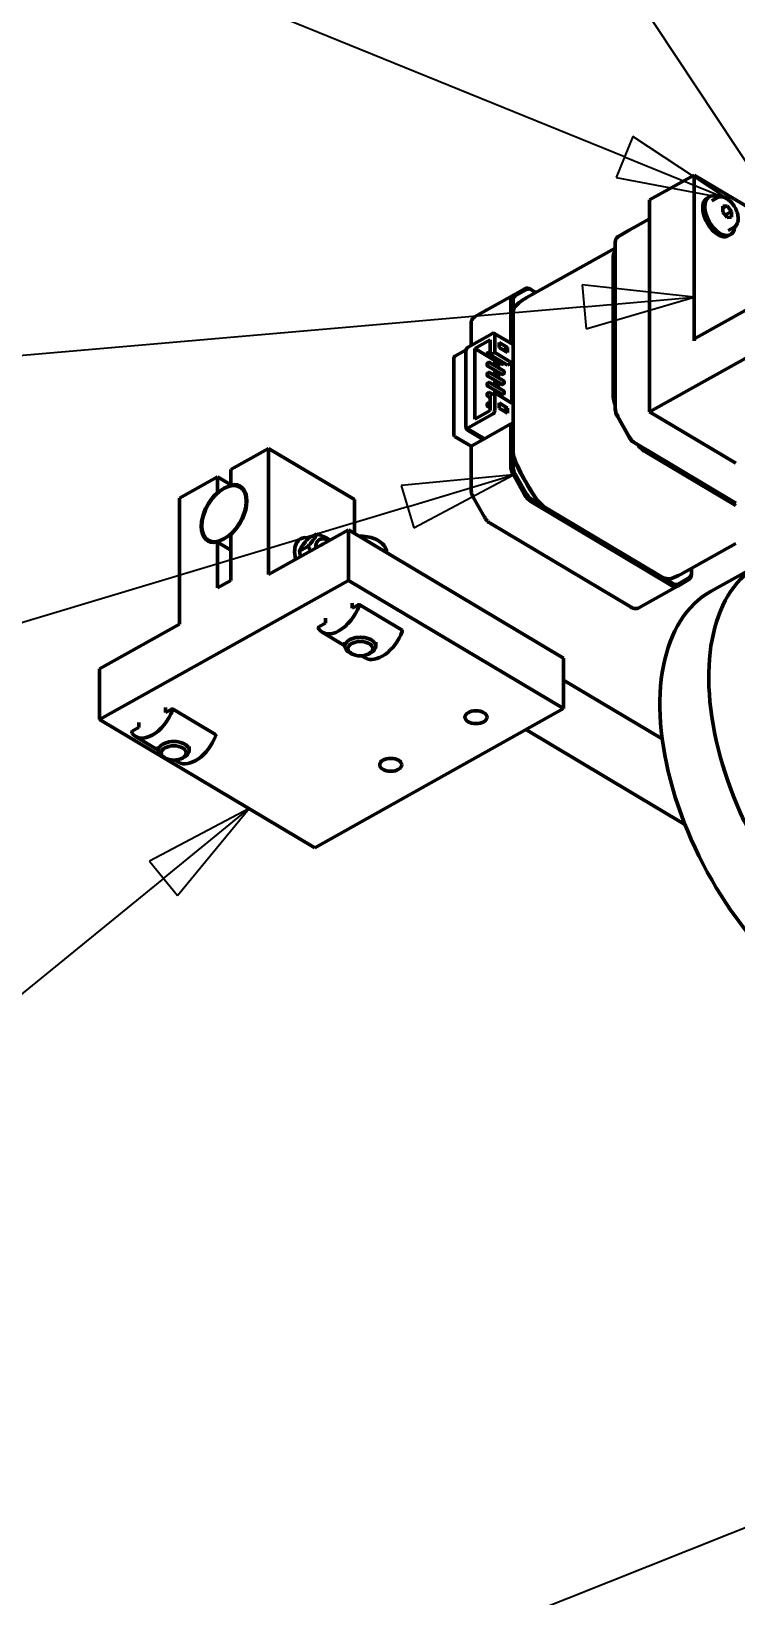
# Model space of a CAD drawing. Header units: millimetres. Extents: x -2685 to 3000, y -4484 to 2121.
# Drawn here: x 1954.3 to 2068.2, y 578.8 to 831.8 of the extents above; entities that cross this region are included whole.
import ezdxf

# ---------------------------------------------------------------- set-up
doc = ezdxf.new("R2010")
doc.units = ezdxf.units.MM
doc.header["$LTSCALE"] = 7.142857
doc.layers.add('Symbol (ISO)', color=7, linetype='Continuous', lineweight=25)
doc.layers.add('Visible (ISO)', color=7, linetype='Continuous', lineweight=50)
doc.styles.add('Note Text (ISO)', font='tahoma.ttf')

# ---------------------------------------------------------------- blocks, each defined once
blk = doc.blocks.new('Balloon18')
at = {"layer": 'Symbol (ISO)'}
for p, q in [((284.518, 106.409), (281.98, 106.168)), ((282.124, 105.689), (284.518, 106.409)), ((282.268, 105.21), (284.518, 106.409)), ((281.98, 106.168), (282.268, 105.21)), ((282.124, 105.689), (253.558, 97.091))]:
    blk.add_line(p, q, dxfattribs=at)
at = {"layer": 'Symbol (ISO)', "flags": 128}
blk.add_lwpolyline([(282.268, 105.21), (284.518, 106.409)], dxfattribs=at)
at = {"layer": 'Symbol (ISO)'}
blk.add_solid([(282.268, 105.21), (284.518, 106.409), (281.98, 106.168), (282.268, 105.21)], dxfattribs=at)
blk = doc.blocks.new('Balloon19')
at = {"layer": 'Symbol (ISO)'}
blk.add_line((305.5, 88.844), (253.105, 67.97), dxfattribs=at)
blk = doc.blocks.new('Balloon20')
at = {"layer": 'Symbol (ISO)'}
for p, q in [((257.942, 113.016), (257.774, 113.016)), ((288.61, 110.432), (286.076, 110.714)), ((286.076, 110.714), (286.163, 109.718)), ((286.119, 110.216), (263.152, 108.219)), ((286.119, 110.216), (288.61, 110.432)), ((286.163, 109.718), (288.61, 110.432)), ((257.942, 102.516), (257.774, 102.516))]:
    blk.add_line(p, q, dxfattribs=at)
at = {"layer": 'Symbol (ISO)', "flags": 128}
blk.add_lwpolyline([(286.163, 109.718), (288.61, 110.432)], dxfattribs=at)
at = {"layer": 'Symbol (ISO)'}
for centre, start, end in [((257.774, 107.766), 90, 270), ((257.942, 107.766), 270, 90)]:
    blk.add_arc(centre, 5.25, start, end, dxfattribs=at)
blk.add_solid([(286.163, 109.718), (288.61, 110.432), (286.076, 110.714), (286.163, 109.718)], dxfattribs=at)
at = {"layer": 'Symbol (ISO)', "insert": (257.858, 107.806), "char_height": 3.5, "attachment_point": 5, "style": 'Note Text (ISO)'}
blk.add_mtext('048', dxfattribs=at)
blk = doc.blocks.new('Balloon21')
at = {"layer": 'Symbol (ISO)'}
blk.add_line((290.029, 113.124), (274.11, 137.153), dxfattribs=at)
blk = doc.blocks.new('Balloon25')
at = {"layer": 'Symbol (ISO)'}
for p, q in [((278.536, 98.855), (276.282, 97.663)), ((276.598, 97.275), (278.536, 98.855)), ((276.914, 96.888), (278.536, 98.855)), ((276.282, 97.663), (276.914, 96.888)), ((276.598, 97.275), (254.814, 79.521)), ((250.749, 81.458), (250.588, 81.458)), ((250.749, 70.958), (250.588, 70.958))]:
    blk.add_line(p, q, dxfattribs=at)
at = {"layer": 'Symbol (ISO)', "flags": 128}
blk.add_lwpolyline([(276.914, 96.888), (278.536, 98.855)], dxfattribs=at)
at = {"layer": 'Symbol (ISO)'}
for centre, start, end in [((250.588, 76.208), 90, 270), ((250.749, 76.208), 270, 90)]:
    blk.add_arc(centre, 5.25, start, end, dxfattribs=at)
blk.add_solid([(276.914, 96.888), (278.536, 98.855), (276.282, 97.663), (276.914, 96.888)], dxfattribs=at)
at = {"layer": 'Symbol (ISO)', "insert": (250.669, 76.244), "char_height": 3.5, "attachment_point": 5, "style": 'Note Text (ISO)'}
blk.add_mtext('052', dxfattribs=at)
blk = doc.blocks.new('Balloon29')
at = {"layer": 'Symbol (ISO)'}
for p, q in [((287.033, 113.607), (254.161, 126.975)), ((287.222, 114.07), (286.845, 113.143)), ((289.349, 112.665), (287.222, 114.07)), ((287.033, 113.607), (289.349, 112.665)), ((286.845, 113.143), (289.349, 112.665))]:
    blk.add_line(p, q, dxfattribs=at)
at = {"layer": 'Symbol (ISO)', "flags": 128}
blk.add_lwpolyline([(286.845, 113.143), (289.349, 112.665)], dxfattribs=at)
at = {"layer": 'Symbol (ISO)'}
blk.add_solid([(286.845, 113.143), (289.349, 112.665), (287.222, 114.07), (286.845, 113.143)], dxfattribs=at)

msp = doc.modelspace()

# ---------------------------------------------------------------- linework, layer by layer
at = {"layer": 'Visible (ISO)'}
for p, q in [((2054.315, 804.528), (2061.499, 808.545)), ((2061.499, 808.545), (2061.499, 781.71)), ((2083.652, 795.336), (2061.499, 808.545)), ((2054.315, 804.528), (2054.315, 770.236)), ((2063.977, 805.028), (2063.617, 804.828)), ((2065.277, 804.896), (2064.343, 804.374)), ((2066.138, 803.502), (2066.834, 803.559)), ((2066.834, 803.559), (2066.138, 803.17)), ((2066.138, 802.559), (2066.138, 803.502)), ((2066.834, 801.673), (2066.138, 802.559)), ((2066.501, 802.098), (2067.53, 802.673)), ((2066.834, 803.559), (2067.53, 802.673)), ((2067.53, 802.673), (2067.53, 801.73)), ((2049.155, 798.548), (2050.984, 799.604)), ((2050.992, 799.609), (2054.315, 801.467)), ((2067.53, 801.73), (2066.834, 801.673)), ((2067.96, 800.095), (2067.026, 799.573)), ((2048.742, 797.433), (2048.742, 770.698)), ((2048.743, 797.478), (2048.748, 797.688)), ((2048.748, 770.902), (2048.748, 797.637)), ((2067.392, 798.918), (2067.033, 798.718)), ((2034.341, 788.667), (2048.742, 796.718)), ((2048.389, 794.949), (2048.389, 773.189)), ((2048.742, 773.185), (2048.742, 794.945)), ((2034.109, 790.171), (2027.823, 786.656)), ((2034.101, 790.166), (2032.273, 789.11)), ((2032.575, 788.993), (2034.404, 790.049)), ((2035.245, 789.966), (2035.063, 790.071)), ((2035.265, 789.954), (2035.932, 789.557)), ((2061.707, 782.168), (2076.075, 790.2)), ((2031.865, 788.199), (2031.865, 781.363)), ((2032.219, 781.36), (2032.219, 788.195)), ((2025.427, 780.979), (2025.427, 784.477)), ((2025.983, 785.594), (2027.811, 786.65)), ((2032.219, 785.708), (2032.219, 763.948)), ((2032.22, 785.804), (2032.226, 786.015)), ((2032.225, 764.152), (2032.225, 785.912)), ((2028.903, 782.922), (2024.952, 780.713)), ((2026.03, 780.499), (2028.544, 781.905)), ((2028.544, 781.905), (2028.544, 779.455)), ((2032.219, 781.119), (2029.159, 782.943)), ((2029.262, 779.857), (2029.262, 782.714)), ((2054.315, 770.236), (2075.867, 782.284)), ((2022.901, 779.329), (2024.626, 780.293)), ((2024.593, 767.856), (2024.593, 780.104)), ((2024.593, 780.104), (2024.593, 767.856)), ((2026.03, 769.068), (2026.03, 780.499)), ((2029.299, 778.549), (2026.03, 780.499)), ((2028.035, 779.438), (2028.035, 779.683)), ((2028.084, 779.352), (2030.449, 777.942)), ((2028.086, 779.771), (2028.302, 779.891)), ((2028.402, 779.89), (2028.544, 779.805)), ((2028.544, 779.455), (2029.262, 779.857)), ((2028.544, 779.455), (2031.327, 777.796)), ((2029.262, 779.857), (2032.045, 778.198)), ((2029.958, 780.667), (2029.958, 781.483)), ((2029.958, 781.483), (2031.349, 780.654)), ((2031.349, 779.837), (2029.958, 780.667)), ((2030.643, 780.259), (2031.349, 780.654)), ((2031.349, 780.654), (2031.349, 779.837)), ((2031.865, 781.363), (2031.836, 781.347)), ((2031.865, 781.363), (2032.219, 781.36)), ((2022.645, 778.892), (2022.645, 766.645)), ((2028.035, 777.805), (2028.035, 778.05)), ((2028.084, 777.719), (2030.449, 776.309)), ((2028.086, 778.138), (2028.302, 778.258)), ((2028.086, 776.505), (2028.302, 776.625)), ((2028.402, 778.257), (2030.767, 776.846)), ((2028.402, 776.624), (2030.767, 775.214)), ((2029.367, 778.587), (2029.299, 778.549)), ((2029.299, 778.549), (2029.299, 777.722)), ((2029.299, 776.995), (2029.299, 776.089)), ((2029.89, 777.37), (2029.89, 778.276)), ((2029.89, 775.737), (2029.89, 776.643)), ((2030.5, 777.947), (2030.716, 778.067)), ((2030.788, 776.556), (2030.788, 776.801)), ((2031.327, 777.796), (2032.045, 778.198)), ((2032.045, 778.198), (2032.045, 771.666)), ((2028.035, 776.172), (2028.035, 776.417)), ((2028.035, 774.539), (2028.035, 774.784)), ((2028.084, 776.086), (2030.449, 774.676)), ((2028.084, 774.454), (2030.449, 773.043)), ((2028.086, 774.872), (2028.302, 774.992)), ((2028.402, 774.991), (2030.767, 773.581)), ((2029.299, 775.362), (2029.299, 774.456)), ((2029.89, 774.104), (2029.89, 775.01)), ((2030.5, 776.314), (2030.716, 776.434)), ((2030.5, 774.681), (2030.716, 774.801)), ((2030.788, 774.923), (2030.788, 775.168)), ((2028.035, 772.906), (2028.035, 773.151)), ((2028.084, 772.821), (2028.544, 772.546)), ((2028.086, 773.239), (2028.302, 773.359)), ((2028.086, 771.606), (2028.302, 771.726)), ((2028.402, 773.358), (2028.847, 773.092)), ((2028.402, 771.725), (2028.544, 771.64)), ((2028.544, 772.923), (2029.262, 773.325)), ((2028.544, 772.923), (2028.544, 770.474)), ((2029.262, 770.467), (2029.262, 773.325)), ((2032.045, 771.666), (2029.262, 773.325)), ((2029.299, 773.729), (2029.299, 773.303)), ((2029.89, 772.951), (2029.89, 773.377)), ((2029.958, 770.869), (2029.958, 771.685)), ((2029.958, 771.685), (2031.349, 770.856)), ((2030.5, 773.048), (2030.716, 773.168)), ((2030.788, 773.29), (2030.788, 773.535)), ((2024.952, 767.649), (2028.903, 769.858)), ((2028.544, 770.474), (2026.03, 769.068)), ((2028.035, 771.273), (2028.035, 771.518)), ((2028.084, 771.188), (2028.544, 770.913)), ((2031.349, 770.039), (2029.958, 770.869)), ((2030.643, 770.461), (2031.349, 770.856)), ((2031.349, 770.856), (2031.349, 770.039)), ((2049.099, 769.475), (2050.927, 766.239)), ((2050.984, 766.268), (2049.155, 769.504)), ((2068.228, 761.94), (2054.315, 770.236)), ((2027.584, 765.906), (2024.696, 767.628)), ((2024.941, 767.241), (2027.375, 765.789)), ((2027.375, 765.789), (2031.865, 768.299)), ((2032.219, 768.296), (2031.865, 768.299)), ((2031.865, 768.299), (2031.865, 761.464)), ((2032.219, 761.461), (2032.219, 768.296)), ((1992.677, 764.354), (1986.57, 760.94)), ((1992.677, 743.941), (1992.677, 764.354)), ((1992.677, 764.354), (2006.589, 756.058)), ((2025.427, 764.702), (2022.889, 766.216)), ((2025.427, 757.742), (2025.427, 764.702)), ((2025.579, 764.785), (2027.375, 765.789)), ((2051.788, 765.307), (2068.228, 755.505)), ((2068.228, 755.508), (2051.967, 765.203)), ((2068.228, 755.505), (2053.907, 764.043)), ((2053.727, 763.739), (2068.228, 755.093)), ((1984.415, 759.735), (1978.309, 756.321)), ((1984.415, 757.226), (1984.415, 759.735)), ((1984.415, 759.735), (1986.57, 758.45)), ((1986.57, 760.94), (1986.57, 758.431)), ((2032.273, 760.066), (2034.101, 756.83)), ((2034.404, 757.001), (2032.575, 760.238)), ((1984.415, 757.226), (1984.501, 757.175)), ((1986.57, 758.431), (1986.737, 758.331)), ((1988.675, 757.729), (1988.053, 758.1)), ((2027.626, 753.212), (2025.798, 756.448)), ((1978.309, 756.321), (1978.309, 735.909)), ((2006.589, 756.058), (2006.589, 750.585)), ((2035.085, 755.765), (2057.862, 742.184)), ((2058.042, 742.489), (2035.265, 756.07)), ((2037.384, 754.806), (2055.923, 743.752)), ((2056.102, 743.649), (2037.563, 754.702)), ((2051.32, 738.649), (2028.543, 752.23)), ((1983.554, 749.14), (1982.932, 749.511)), ((1984.415, 741.772), (1984.415, 749.18)), ((1986.57, 747.895), (1984.415, 749.18)), ((1986.57, 750.385), (1986.57, 742.977)), ((2005.608, 751.17), (1992.677, 743.941)), ((1997.847, 749.726), (1997.437, 749.497)), ((1999.111, 749.759), (2000.463, 750.514)), ((2005.608, 743.005), (2005.608, 751.17)), ((2005.608, 751.17), (2040.389, 730.432)), ((2059.325, 743.977), (2068.228, 748.954)), ((1997.705, 747.739), (1999.057, 748.495)), ((2055.964, 743.728), (2056.146, 743.623)), ((2061.087, 744.203), (2061.081, 743.992)), ((2061.088, 744.962), (2061.088, 744.248)), ((2070.077, 744.508), (2064.273, 741.263)), ((1965.378, 720.515), (2005.608, 743.005)), ((1986.57, 742.977), (1984.415, 741.772)), ((2005.608, 743.005), (2040.389, 722.267)), ((2058.838, 742.072), (2052.552, 738.557)), ((2058.846, 742.076), (2060.674, 743.132)), ((2060.731, 743.45), (2058.903, 742.394)), ((2006.212, 738.501), (2006.212, 739.325)), ((2007.234, 739.072), (2006.212, 738.501)), ((2007.336, 739.081), (2014.293, 734.933)), ((2001.902, 736.915), (2001.902, 736.091)), ((1978.309, 735.909), (1965.378, 728.68)), ((2001.902, 736.091), (2000.88, 735.52)), ((2001.363, 734.624), (2005.035, 732.434)), ((2005.035, 733.031), (2005.035, 732.365)), ((2006.115, 731.144), (2005.768, 731.344)), ((2008.956, 731.144), (2009.303, 731.344)), ((2010.035, 733.031), (2010.035, 732.365)), ((1965.378, 728.68), (1965.378, 720.515)), ((2007.758, 730.811), (2008.32, 730.476)), ((2040.389, 730.432), (2040.389, 722.267)), ((2056.34, 717.384), (2040.389, 726.895)), ((1976.04, 721.633), (1976.04, 722.457)), ((1977.061, 722.204), (1976.04, 721.633)), ((1977.164, 722.213), (1984.12, 718.065)), ((2040.389, 722.267), (2000.159, 699.776)), ((1965.378, 720.515), (2000.159, 699.776)), ((1971.729, 719.223), (1970.708, 718.652)), ((1971.729, 720.047), (1971.729, 719.223)), ((2060.02, 703.548), (2034.317, 718.873)), ((1971.191, 717.755), (1974.863, 715.566)), ((1974.863, 716.163), (1974.863, 715.497)), ((1979.863, 716.163), (1979.863, 715.497)), ((1975.942, 714.276), (1975.595, 714.476)), ((1977.585, 713.943), (1978.147, 713.608)), ((1978.783, 714.276), (1979.13, 714.476))]:
    msp.add_line(p, q, dxfattribs=at)
for centre, radius, start, end in [((2023.145, 778.892), 0.5, 119.20748, 180), ((2028.135, 779.683), 0.1, 119.20748, 180), ((2028.135, 779.438), 0.1, 180, 239.19462), ((2028.351, 779.804), 0.1, 59.19462, 119.20748), ((2028.135, 778.05), 0.1, 119.20748, 180), ((2028.135, 777.805), 0.1, 180, 239.19462), ((2028.351, 778.171), 0.1, 59.19462, 119.20748), ((2028.351, 776.538), 0.1, 59.19462, 119.20748), ((2028.135, 776.417), 0.1, 119.20748, 180), ((2028.135, 776.172), 0.1, 180, 239.19462), ((2028.135, 774.784), 0.1, 119.20748, 180), ((2028.135, 774.539), 0.1, 180, 239.19462), ((2028.351, 774.905), 0.1, 59.19462, 119.20748), ((2028.135, 773.151), 0.1, 119.20748, 180), ((2028.135, 772.906), 0.1, 180, 239.19462), ((2028.135, 771.518), 0.1, 119.20748, 180), ((2028.351, 773.272), 0.1, 59.19462, 119.20748), ((2028.351, 771.639), 0.1, 59.19462, 119.20748), ((2028.135, 771.273), 0.1, 180, 239.19462), ((2023.145, 766.645), 0.5, 180, 239.19462)]:
    msp.add_arc(centre, radius, start, end, dxfattribs=at)
for centre, major_axis, ratio, start_param, end_param in [((2065.325, 801.773), (-1.708, 3.055), 0.5679804, 0, 3.1415927), ((2065.685, 801.973), (-1.708, 3.055), 0.5679804, 5.6101801, 10.0977832), ((2051.967, 797.863), (-0.976, 1.746), 0.5679804, 0, 0.0079215), ((2049.959, 796.707), (0.854, -1.528), 0.5679804, 3.9032184, 3.9349123), ((2050.139, 796.807), (-0.976, 1.746), 0.5679804, 0.0079215, 0.7933197), ((2051.171, 793.289), (-1.952, 3.491), 0.5679804, 0.2837497, 0.7933197), ((2035.085, 788.425), (-0.976, 1.746), 0.5679804, 5.5215596, 6.2911068), ((2035.265, 788.525), (-0.854, 1.528), 0.5679804, 5.5057086, 6.2911068), ((2033.257, 787.369), (-0.976, 1.746), 0.5679804, 0.0079215, 0.7933197), ((2033.436, 787.469), (-0.854, 1.528), 0.5679804, 0.0079215, 0.7933197), ((2035.007, 784.253), (-1.952, 3.491), 0.5679804, 0.1285145, 0.7933197), ((2046.833, 766.322), (-12.492, 22.345), 0.5679804, 0, 0.1285146), ((2034.828, 784.153), (1.83, -3.273), 0.5679804, 3.9032184, 3.9349123), ((2028.903, 782.514), (0.256, 0.429), 0.5865704, 5.5059679, 7.0767642), ((2062.195, 781.295), (-0.488, 0.873), 0.5679804, 0, 0.7933197), ((2024.952, 780.305), (-0.256, -0.429), 0.5865704, 3.9351715, 5.5059679), ((2024.941, 779.897), (0.244, -0.436), 0.5679804, 3.9024654, 3.9349123), ((2030.5, 778.028), (-0.0512, -0.0859), 0.5865704, 0, 0.7935789), ((2030.716, 778.149), (0.0512, 0.0859), 0.5865704, 3.9351715, 4.8108859), ((2030.716, 776.761), (0.0512, 0.0859), 0.5865704, 5.5059679, 6.2831853), ((2030.5, 776.395), (-0.0512, -0.0859), 0.5865704, 0, 0.7935789), ((2030.5, 774.762), (-0.0512, -0.0859), 0.5865704, 0, 0.7935789), ((2030.716, 776.516), (0.0512, 0.0859), 0.5865704, 3.9351715, 5.5059679), ((2030.716, 774.883), (0.0512, 0.0859), 0.5865704, 3.9351715, 5.5059679), ((2030.716, 775.128), (0.0512, 0.0859), 0.5865704, 5.5059679, 6.2831853), ((2030.5, 773.129), (-0.0512, -0.0859), 0.5865704, 0, 0.7935789), ((2030.716, 773.25), (0.0512, 0.0859), 0.5865704, 3.9351715, 5.5059679), ((2030.716, 773.495), (0.0512, 0.0859), 0.5865704, 5.5059679, 6.2831853), ((2051.171, 771.53), (1.952, -3.491), 0.5679804, 3.9349123, 4.4444822), ((2028.903, 770.266), (0.256, 0.429), 0.5865704, 3.9351715, 5.5059679), ((2049.959, 769.972), (0.854, -1.528), 0.5679804, 3.9349123, 4.7203104), ((2050.139, 770.073), (-0.976, 1.746), 0.5679804, 0.7933197, 1.5787178), ((2024.941, 767.649), (0.244, -0.436), 0.5679804, 3.9349123, 5.5057086), ((2024.952, 768.057), (-0.256, -0.429), 0.5865704, 5.5059679, 7.0767642), ((2025.927, 764.986), (0.5, 0.284), 0.0069711, 3.1455523, 3.9391312), ((2034.828, 762.393), (1.83, -3.273), 0.5679804, 3.9349123, 4.5997174), ((2035.007, 762.493), (-1.952, 3.491), 0.5679804, 0.7933197, 1.4581248), ((2051.788, 766.736), (0.854, -1.528), 0.5679804, 4.7203105, 5.5057086), ((2051.967, 766.836), (-0.976, 1.746), 0.5679804, 1.5787179, 2.364116), ((2053.727, 767.005), (1.952, -3.491), 0.5679804, 4.9982225, 5.5057086), ((2033.257, 760.634), (0.976, -1.746), 0.5679804, 3.9349123, 4.7203104), ((2033.436, 760.735), (-0.854, 1.528), 0.5679804, 0.7933197, 1.5787178), ((2046.653, 766.222), (12.37, -22.127), 0.5679804, 4.5997174, 4.8409035), ((2046.833, 766.322), (-12.492, 22.345), 0.5679804, 1.4581248, 1.6993109), ((1985.493, 753.805), (-2.637, -4.423), 0.5865704, 4.2307174, 6.7812183), ((1985.493, 753.805), (2.637, 4.423), 0.5865704, 4.2307174, 6.7812183), ((2035.085, 757.398), (0.976, -1.746), 0.5679804, 4.7203105, 5.5057086), ((2035.265, 757.498), (-0.854, 1.528), 0.5679804, 1.5787179, 2.364116), ((2037.384, 757.868), (1.83, -3.273), 0.5679804, 4.8409035, 5.5057086), ((2037.563, 757.968), (-1.952, 3.491), 0.5679804, 1.6993109, 2.364116), ((2000.043, 745.798), (-2.196, 3.928), 0.5679804, 5.7661986, 7.3999163), ((2002.342, 747.083), (-1.415, 2.531), 0.5679804, 5.4609991, 7.1053715), ((2002.342, 747.083), (-0.976, 1.746), 0.5679804, 6.1214969, 6.4448737), ((2055.923, 746.814), (1.83, -3.273), 0.5679804, 5.5057086, 5.5215596), ((2046.833, 766.322), (12.492, -22.345), 0.5679804, 6.1705137, 6.2831853), ((2059.691, 744.873), (0.976, -1.746), 0.5679804, 0.0079215, 0.7616257), ((2059.87, 744.974), (0.854, -1.528), 0.5679804, 0.0079215, 0.7933197), ((2091.694, 710.766), (-19.519, 34.914), 0.5679804, 0.1008027, 2.364116), ((2083.792, 706.348), (-19.519, 34.914), 0.5679804, 0, 2.364116), ((2056.102, 746.915), (1.952, -3.491), 0.5679804, 5.5057086, 6.1705137), ((2057.862, 743.817), (0.976, -1.746), 0.5679804, 5.5057086, 6.2911068), ((2058.042, 743.918), (0.854, -1.528), 0.5679804, 5.5057086, 6.2911068), ((2004.057, 739.142), (-2.694, -4.518), 0.5865704, 6.0137133, 8.1398151), ((2007.234, 738.909), (0.102, 0.172), 0.5865704, 4.9982225, 7.0767642), ((2000.88, 735.357), (-0.102, -0.172), 0.5865704, 3.9351715, 6.0137133), ((2007.535, 732.365), (2.5, 0), 0.5773503, 5.4977871, 10.2101761), ((2011.014, 734.994), (-2.694, -4.518), 0.5865704, 0, 1.8566298), ((2014.19, 734.761), (0.102, 0.172), 0.5865704, 4.9982225, 6.2831853), ((1973.884, 722.274), (-2.694, -4.518), 0.5865704, 6.0137133, 8.1398151), ((1977.061, 722.041), (0.102, 0.172), 0.5865704, 4.9982225, 7.0767642), ((1970.708, 718.489), (-0.102, -0.172), 0.5865704, 3.9351715, 6.0137133), ((1977.363, 715.497), (2.5, 0), 0.5773503, 5.4977871, 10.2101761), ((1980.841, 718.126), (-2.694, -4.518), 0.5865704, 0, 1.8566298), ((1984.018, 717.893), (0.102, 0.172), 0.5865704, 4.9982225, 6.2831853)]:
    msp.add_ellipse(centre, major_axis=major_axis, ratio=ratio, start_param=start_param, end_param=end_param, dxfattribs=at)
for centre, major_axis, ratio in [((1985.493, 753.805), (-2.561, -4.295), 0.5865704), ((2007.535, 731.964), (2.009, 0), 0.5773503), ((2026.229, 720.883), (1.788, 0), 0.5773503), ((1977.363, 715.096), (2.009, 0), 0.5773503), ((2012.454, 713.181), (1.788, 0), 0.5773503)]:
    msp.add_ellipse(centre, major_axis=major_axis, ratio=ratio, dxfattribs=at)
for points, knots in [([(2065.277, 804.896), (2065.424, 804.978), (2065.59, 805.025), (2065.948, 805.049), (2066.141, 805.02), (2066.548, 804.887), (2066.763, 804.772), (2067.183, 804.471), (2067.387, 804.281), (2067.761, 803.85), (2067.931, 803.609), (2068.221, 803.1), (2068.342, 802.832), (2068.523, 802.291), (2068.583, 802.019), (2068.635, 801.494), (2068.625, 801.24), (2068.528, 800.782), (2068.441, 800.575), (2068.216, 800.278), (2068.097, 800.172), (2067.96, 800.095)], [0.7933197, 0.7933197, 0.7933197, 0.7933197, 1.0569124, 1.0569124, 1.3454786, 1.3454786, 1.6743009, 1.6743009, 2.0135799, 2.0135799, 2.3498562, 2.3498562, 2.6844351, 2.6844351, 3.020443, 3.020443, 3.3595928, 3.3595928, 3.6903101, 3.6903101, 3.9349123, 3.9349123, 3.9349123, 3.9349123]), ([(2025.427, 784.477), (2025.427, 784.563), (2025.433, 784.649), (2025.458, 784.818), (2025.477, 784.901), (2025.531, 785.064), (2025.565, 785.143), (2025.654, 785.293), (2025.707, 785.364), (2025.832, 785.492), (2025.904, 785.548), (2025.983, 785.594)], [1.57079633, 1.57079633, 1.57079633, 1.57079633, 1.72787595, 1.72787595, 1.88495558, 1.88495558, 2.0420352, 2.0420352, 2.19911483, 2.19911483, 2.35619445, 2.35619445, 2.35619445, 2.35619445]), ([(2027.811, 786.65), (2027.812, 786.65), (2027.813, 786.651), (2027.814, 786.652), (2027.815, 786.652), (2027.817, 786.653), (2027.818, 786.653), (2027.819, 786.654), (2027.82, 786.655), (2027.822, 786.656), (2027.822, 786.656), (2027.823, 786.656)], [2.3561945255, 2.3561945255, 2.3561945255, 2.3561945255, 2.3577788162, 2.3577788162, 2.3593631068, 2.3593631068, 2.3609473974, 2.3609473974, 2.362531688, 2.362531688, 2.3641159787, 2.3641159787, 2.3641159787, 2.3641159787]), ([(2025.798, 756.448), (2025.752, 756.529), (2025.709, 756.613), (2025.633, 756.782), (2025.598, 756.869), (2025.538, 757.042), (2025.513, 757.13), (2025.471, 757.306), (2025.455, 757.394), (2025.433, 757.569), (2025.427, 757.656), (2025.427, 757.742)], [0.7853982, 0.7853982, 0.7853982, 0.7853982, 0.94247783, 0.94247783, 1.09955745, 1.09955745, 1.25663708, 1.25663708, 1.4137167, 1.4137167, 1.57079633, 1.57079633, 1.57079633, 1.57079633]), ([(2028.543, 752.23), (2028.469, 752.274), (2028.397, 752.323), (2028.258, 752.432), (2028.191, 752.491), (2028.063, 752.617), (2028.001, 752.684), (2027.883, 752.824), (2027.827, 752.898), (2027.721, 753.051), (2027.672, 753.131), (2027.626, 753.212)], [0, 0, 0, 0, 0.15707962, 0.15707962, 0.31415925, 0.31415925, 0.47123887, 0.47123887, 0.6283185, 0.6283185, 0.78539812, 0.78539812, 0.78539812, 0.78539812]), ([(2011.785, 747.487), (2011.784, 747.749), (2011.722, 748.01), (2011.486, 748.517), (2011.303, 748.759), (2010.818, 749.216), (2010.503, 749.423), (2009.781, 749.77), (2009.371, 749.905), (2008.507, 750.089), (2008.054, 750.138), (2007.512, 750.143), (2007.424, 750.142), (2007.337, 750.14)], [0.8047127, 0.8047127, 0.8047127, 0.8047127, 1.0641069, 1.0641069, 1.3509415, 1.3509415, 1.6787717, 1.6787717, 2.0189694, 2.0189694, 2.3565103, 2.3565103, 2.4215066, 2.4215066, 2.4215066, 2.4215066]), ([(2052.552, 738.557), (2052.474, 738.514), (2052.389, 738.481), (2052.217, 738.438), (2052.129, 738.429), (2051.956, 738.43), (2051.871, 738.44), (2051.706, 738.476), (2051.625, 738.502), (2051.469, 738.567), (2051.394, 738.605), (2051.32, 738.649)], [5.50570863, 5.50570863, 5.50570863, 5.50570863, 5.66120397, 5.66120397, 5.8166993, 5.8166993, 5.97219464, 5.97219464, 6.12768997, 6.12768997, 6.28318531, 6.28318531, 6.28318531, 6.28318531])]:
    msp.add_open_spline(points, degree=3, knots=knots, dxfattribs=at)
for points, weights in [([(1999.111, 749.759), (1997.989, 748.515), (1997.705, 747.739)], [1, 1.15470053838, 1]), ([(1999.057, 748.495), (2000.179, 749.739), (2000.463, 750.514)], [1, 1.15470053838, 1]), ([(2000.463, 750.514), (2001.786, 750.077), (2002.577, 749.476)], [1, 1.10761914023, 1.06550539052]), ([(1997.705, 747.739), (1997.77, 747.259), (1997.864, 746.841)], [1, 1.03186663707, 1.05060490925]), ([(1999.517, 747.765), (1999.316, 748.123), (1999.057, 748.495)], [1.05060490925, 1.03186663707, 1])]:
    msp.add_rational_spline(points, weights, degree=2, dxfattribs=at)

# ---------------------------------------------------------------- block references
at = {"layer": 'Symbol (ISO)', "xscale": 7.142857142857142, "yscale": 7.142857142857142, "zscale": 7.142857142857142}
for name in ['Balloon21', 'Balloon29', 'Balloon20', 'Balloon18', 'Balloon25', 'Balloon19']:
    msp.add_blockref(name, (0, 0), dxfattribs=at)

doc.saveas('drawing.dxf')
